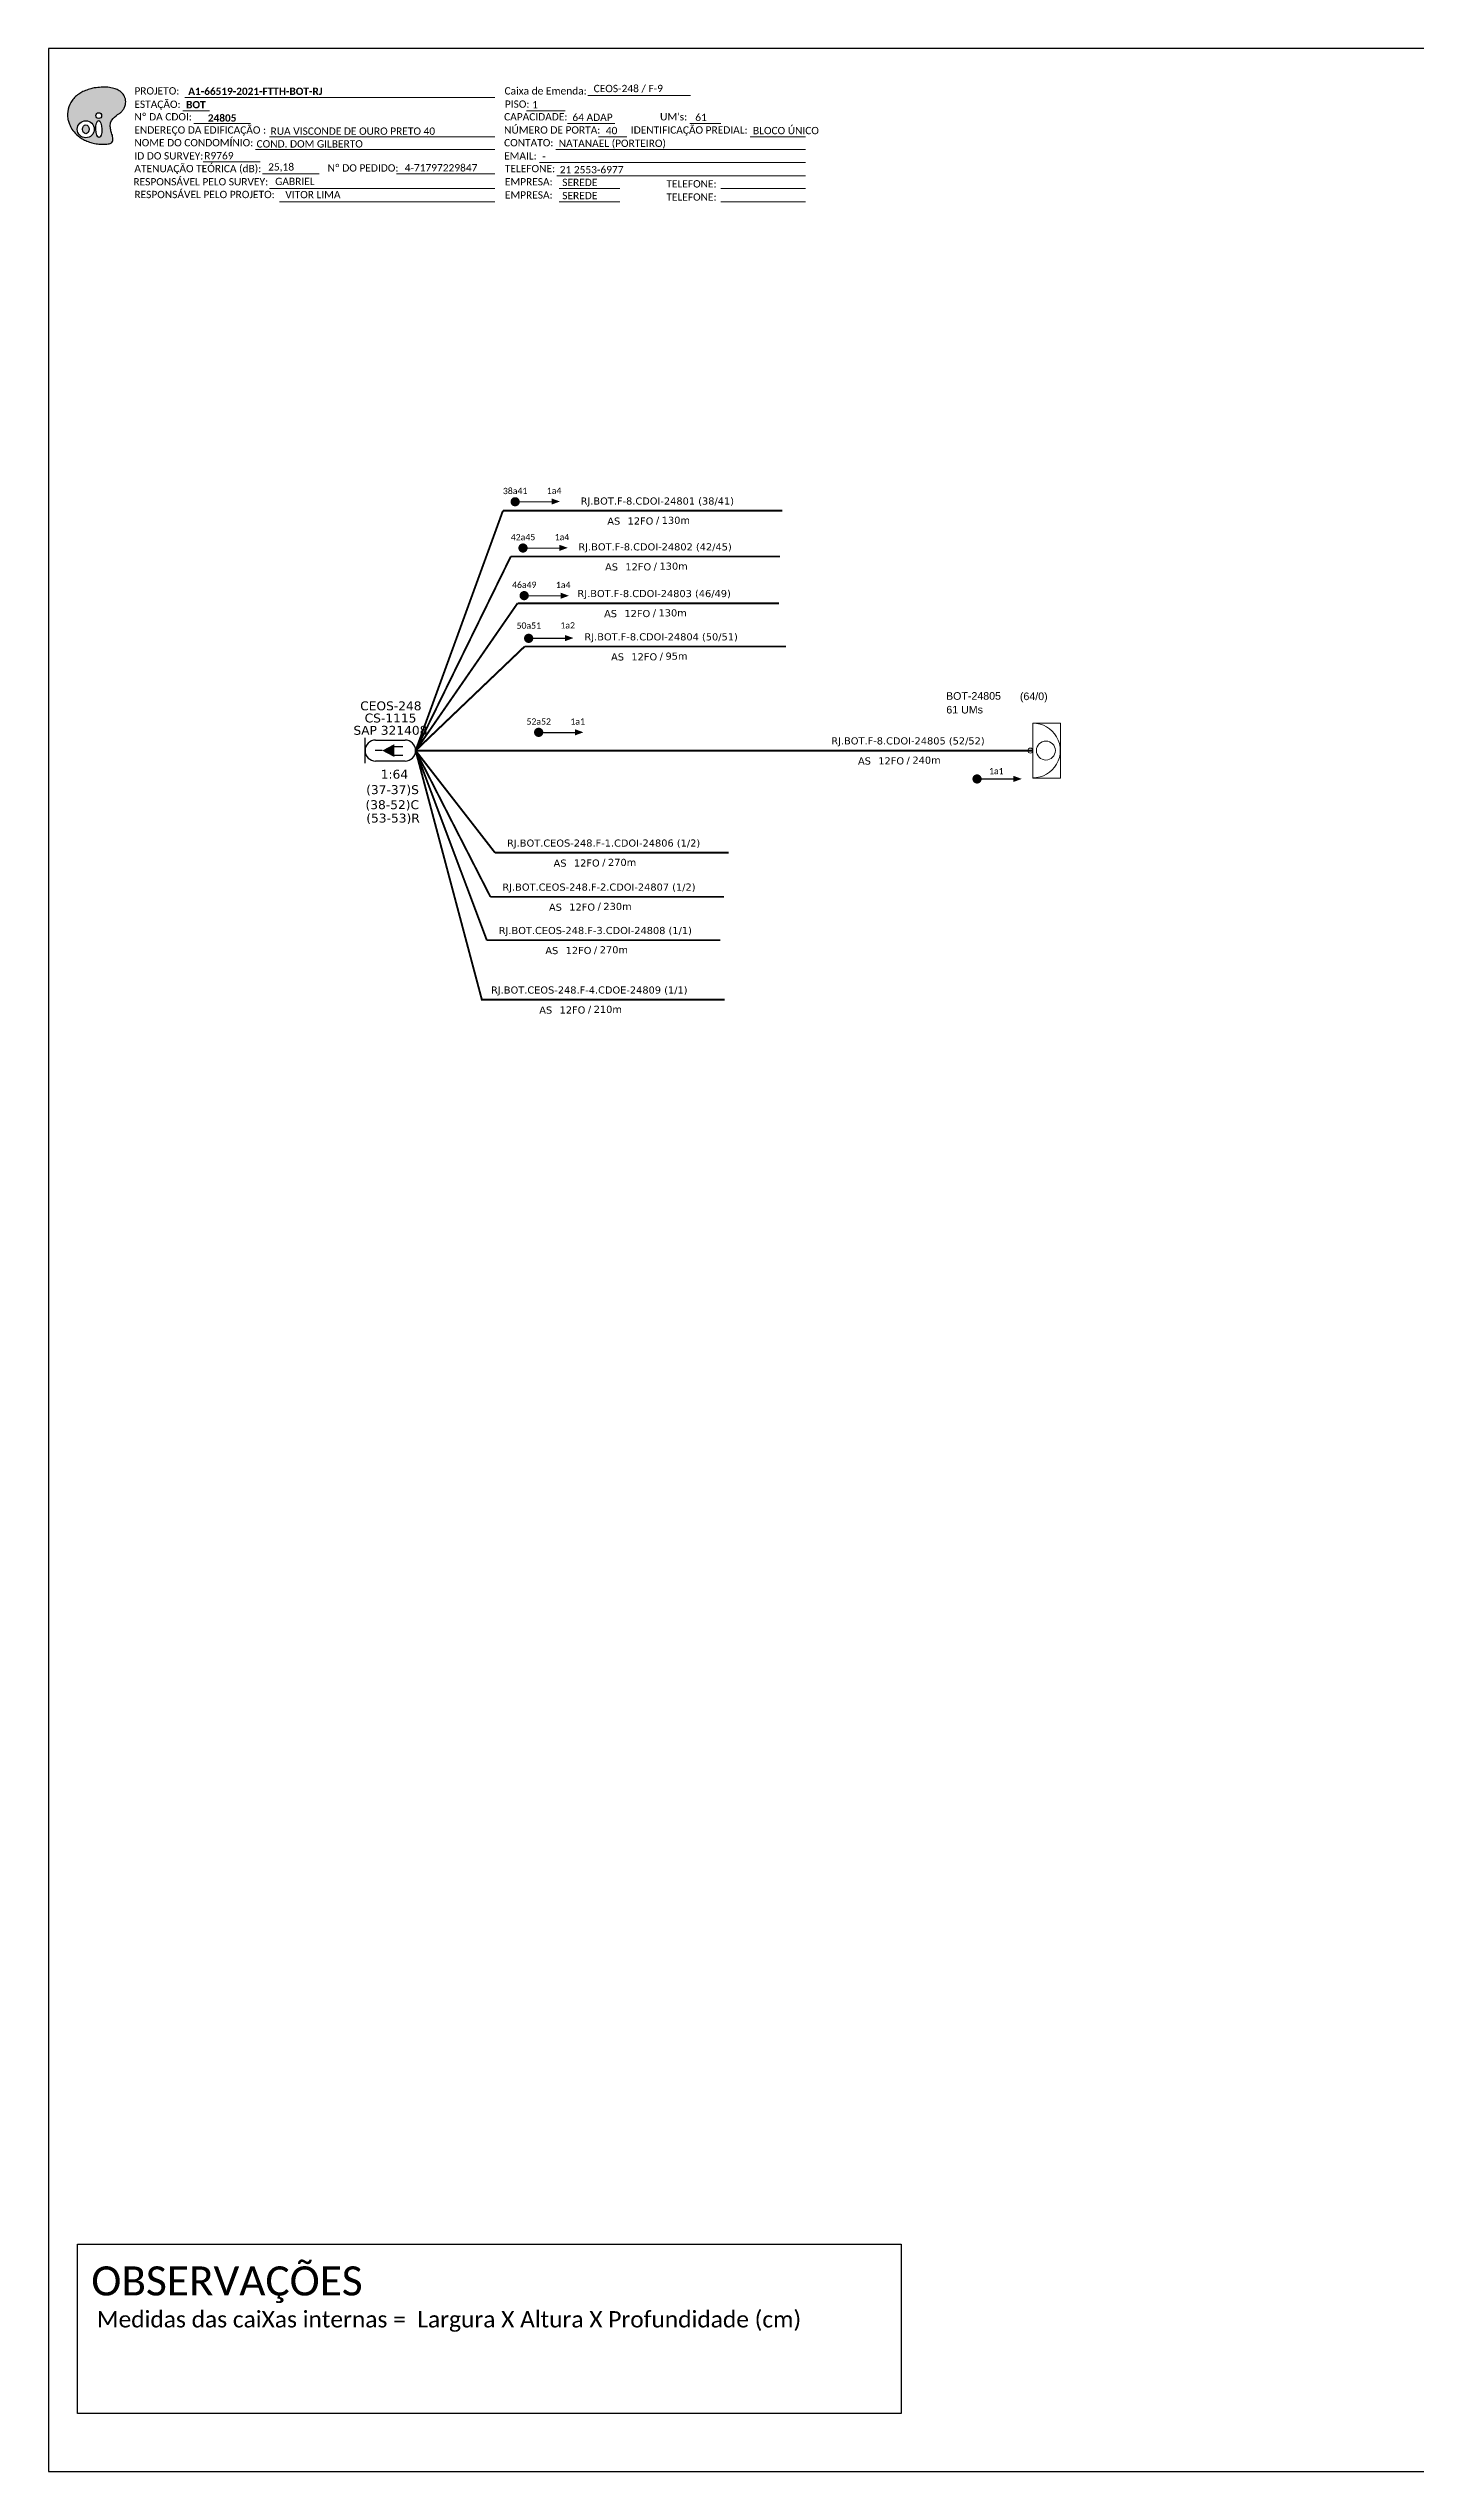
# Model space of a CAD drawing. Extents: x -89 to 749, y 705 to 1299.
# Drawn here: x -89 to 246, y 705 to 1299 of the extents above; entities that cross this region are included whole.
import ezdxf
from ezdxf.enums import TextEntityAlignment as Align

# ---------------------------------------------------------------- set-up
doc = ezdxf.new("R2010")
doc.units = 0
doc.layers.add("20.0-LEGENDA DOS CDO'S", color=1, linetype='Continuous', lineweight=0)
doc.layers.add('40.1-ETIQUETAS', color=1, linetype='Continuous', lineweight=20)
for name, color, linetype in [('20.4-CEOS', 1, 'Continuous'), ('CAP a instalar', 1, 'Continuous'), ('SETA', 7, 'Continuous')]:
    doc.layers.add(name, color=color, linetype=linetype)
doc.styles.add('ARIAL', font='arial.ttf')
doc.styles.add('siredit', font='verdana.ttf')
doc.styles.get("Standard").update_dxf_attribs({"font": 'arial.ttf'})
doc.styles.add('WMF-Calibri0', font='calibri.ttf')
doc.styles.add('WMF-Calibri1', font='calibrib.ttf')
doc.linetypes.add('FENCELINE1', pattern='A,0.25,-0.1,[133,ltypeshp.shx,S=0.1,R=0,X=-0.1,Y=0],-0.1,1', length=1.45)

# ---------------------------------------------------------------- blocks, each defined once
blk = doc.blocks.new('OI')
h = blk.add_hatch(color=40)
edge = h.paths.add_edge_path()
edge.add_spline(control_points=[(4.35, -0.67), (3.92, -0.99), (3.26, -1.5), (2.81, -2.59), (2.9, -3.5), (3.06, -4.27), (3.31, -4.85), (3.37, -5.39), (3.4, -5.88), (3.2, -6.4), (2.54, -6.61), (1.65, -6.63), (0.55, -6.67), (-0.56, -6.42), (-1.61, -6.14), (-2.77, -5.61), (-3.92, -4.77), (-4.89, -3.7), (-5.34, -2.65), (-5.6, -1.94), (-5.85, -0.96), (-5.71, 0.47), (-5.1, 2.02), (-4.14, 3.02), (-3.3, 3.61), (-2.37, 4.16), (-1.36, 4.44), (-0.56, 4.7), (0.79, 4.85), (2.24, 4.97), (3.79, 4.57), (4.67, 4.21), (5.44, 3.65), (5.76, 2.99), (6.03, 2.21), (6.01, 1.46), (5.72, 0.64), (5.31, 0.08), (4.88, -0.38), (4.51, -0.55), (4.35, -0.67)], knot_values=[0, 0, 0, 0, 1.60434, 2.417191, 3.427595, 4.282808, 4.776746, 5.304182, 5.888771, 6.258406, 6.858137, 7.79129, 8.986195, 10.124242, 11.187857, 12.242908, 13.953784, 15.414161, 16.515391, 17.349188, 17.675853, 19.552021, 21.515531, 22.568638, 23.63245, 24.621084, 25.782718, 26.745347, 27.142653, 29.870543, 31.004649, 31.921532, 32.709589, 33.801391, 34.042471, 35.192333, 35.971461, 36.628871, 37.254359, 37.836911, 37.836911, 37.836911, 37.836911], degree=3, periodic=0)
h.paths.add_polyline_path([(1.13, -0.87, -1), (-0.04, -0.87, -1)], flags=16)
edge = h.paths.add_edge_path(flags=16)
edge.add_ellipse((0.56, -3.59), major_axis=(-0.02, 1.71), ratio=0.361305, start_angle=0, end_angle=360)
h.paths.add_polyline_path([(-0.36, -3.62, -1), (-3.8, -3.62, -1)], flags=16)
edge = h.paths.add_edge_path(flags=0)
edge.add_ellipse((-2.08, -3.62), major_axis=(0, 0.885), ratio=0.758294, start_angle=0, end_angle=360)
at = {"color": 40}
for centre, radius in [((-2.08, -3.62), 1.72), ((0.54, -0.87), 0.587)]:
    blk.add_circle(centre, radius, dxfattribs=at)
blk.add_ellipse((-2.08, -3.62), major_axis=(0, 0.885), ratio=0.758294, start_param=-3.141592653589792, end_param=3.141592653589792, dxfattribs=at)
blk.add_ellipse((0.56, -3.59), major_axis=(-0.02, 1.71), ratio=0.361305, dxfattribs=at)
at = {"color": 40, "start_tangent": (-0.800898, -0.598801), "end_tangent": (-0.800898, -0.598801)}
blk.add_spline([(4.35, -0.67), (3.2, -1.78), (2.9, -2.54), (2.92, -3.55), (3.12, -4.38), (3.28, -4.85), (3.37, -5.37), (3.35, -5.95), (3.2, -6.29), (2.66, -6.55), (1.73, -6.63), (0.54, -6.62), (-0.58, -6.41), (-1.6, -6.11), (-2.56, -5.67), (-3.95, -4.67), (-4.89, -3.56), (-5.37, -2.56), (-5.64, -1.78), (-5.72, -1.46), (-5.63, 0.42), (-4.84, 2.22), (-4.13, 2.99), (-3.27, 3.62), (-2.4, 4.09), (-1.3, 4.47), (-0.37, 4.72), (0.02, 4.77), (2.75, 4.8), (3.85, 4.53), (4.69, 4.16), (5.31, 3.68), (5.85, 2.73), (5.93, 2.5), (5.94, 1.35), (5.67, 0.62), (5.29, 0.08), (4.84, -0.36), (4.35, -0.67)], degree=3, dxfattribs=at)
blk = doc.blocks.new('CARIMBO')
at = {"color": 7, "lineweight": 0}
for points in [[(35.66, -16.79), (111.64, -16.79)], [(134.48, -16.3), (159.61, -16.3)], [(35.15, -20.06), (41.7, -20.06)], [(37.81, -23.14), (51.75, -23.14)], [(119.43, -20.02), (128.92, -20.02)], [(129.48, -23.14), (141.1, -23.14)], [(159.42, -23.14), (167.09, -23.14)], [(52.97, -29.48), (111.64, -29.48)], [(56.38, -26.37), (111.64, -26.37)], [(126.6, -29.48), (187.83, -29.48)], [(137.07, -26.37), (144.01, -26.37)], [(174.24, -26.37), (187.8, -26.37)], [(40.13, -32.55), (54.07, -32.55)], [(54.67, -35.52), (68.61, -35.52)], [(122.56, -32.72), (187.83, -32.72)], [(56.38, -39.07), (111.64, -39.07)], [(126.84, -35.96), (187.83, -35.96)], [(127.45, -39.07), (142.25, -39.07)], [(167.06, -39.07), (187.83, -39.07)], [(58.87, -42.31), (111.64, -42.31)], [(127.45, -42.31), (142.25, -42.31)], [(167.06, -42.31), (187.83, -42.31)]]:
    blk.add_lwpolyline(points, dxfattribs=at)
at = {"color": 7, "xscale": 1.213923925163967, "yscale": 1.213923925163967, "zscale": 1.213923925163967, "rotation": 0.1532896023949059}
blk.add_blockref('OI', (13.86, -20.16), dxfattribs=at)
at = {"color": 7, "lineweight": 0, "style": 'WMF-Calibri0'}
for s, height, p in [('PROJETO:', 1.793, (23.26, -16.04)), ('ESTAÇÃO:', 1.793, (23.26, -19.32)), ('Caixa de Emenda:', 1.7927, (114.02, -16.04)), ('PISO:', 1.793, (114.09, -19.28)), ('ENDEREÇO DA EDIFICAÇÃO :', 1.7927, (23.26, -25.63)), ('Nº DA CDOI:', 1.7927, (23.26, -22.39)), ('CAPACIDADE:', 1.7927, (113.91, -22.39)), ('NÚMERO DE PORTA:', 1.7927, (113.91, -25.63)), ('IDENTIFICAÇÃO PREDIAL:', 1.7927, (144.99, -25.63)), ("UM's:", 1.793, (152.15, -22.39)), ('NOME DO CONDOMÍNIO:', 1.7927, (23.26, -28.74)), ('CONTATO:', 1.793, (113.91, -28.74)), ('ATENUAÇÃO TEÓRICA (dB):', 1.7927, (23.26, -35.09)), ('ID DO SURVEY:', 1.7927, (23.26, -31.97)), ('EMAIL:', 1.793, (113.91, -31.97)), ('TELEFONE:', 1.793, (114.09, -35.09)), ('RESPONSÁVEL PELO SURVEY:', 1.7927, (23.02, -38.32)), ('RESPONSÁVEL PELO PROJETO:', 1.7927, (23.26, -41.44)), ('EMPRESA:', 1.793, (114.09, -38.32)), ('EMPRESA:', 1.793, (114.09, -41.56)), ('TELEFONE:', 1.793, (153.7, -38.83)), ('TELEFONE:', 1.793, (153.7, -42.06))]:
    blk.add_text(s, height=height, dxfattribs=at).set_placement(p)
at = {"color": 7, "lineweight": 0, "flags": 8}
for tag, p, style in [('EST', (35.94, -19.41), 'WMF-Calibri1'), ('PROJ', (36.46, -16.13), 'WMF-Calibri1'), ('PISO_PTR', (120.78, -19.42), 'WMF-Calibri0'), ('CEOS-XX', (135.87, -15.46), 'WMF-Calibri0'), ('CAPAC.', (130.66, -22.52), 'WMF-Calibri0'), ("UC'S", (160.78, -22.54), 'WMF-Calibri0'), ('NOME_DO_COND.', (53.23, -29.02), 'WMF-Calibri0'), ('LOGRADOURO', (56.65, -25.91), 'WMF-Calibri0'), ('NOME_DO_CONTATO', (127.3, -28.89), 'WMF-Calibri0'), ('N°', (138.85, -25.77), 'WMF-Calibri0'), ('N°PREDIO', (174.94, -25.77), 'WMF-Calibri0'), ('_ID_', (40.39, -31.94), 'WMF-Calibri0'), ('O_POTEN', (56.06, -34.68), 'WMF-Calibri0'), ('EMAIL', (123.26, -32.12), 'WMF-Calibri0'), ('TELEFONE', (127.55, -35.36), 'WMF-Calibri0'), ('RES_SURVEY', (57.78, -38.23), 'WMF-Calibri0'), ('RES_PROJ', (60.27, -41.47), 'WMF-Calibri0'), ('EMP_RESP_SURVEY', (128.16, -38.47), 'WMF-Calibri0'), ('EMP_RESP_PROJ', (128.16, -41.71), 'WMF-Calibri0'), ('CONT_RESP_SURVEY', (167.76, -38.47), 'WMF-Calibri0'), ('CONT_RESP_PROJ', (167.76, -41.71), 'WMF-Calibri0')]:
    blk.add_attdef(tag, p, '', height=1.79, dxfattribs=dict(at, style=style))
at = {"color": 7, "lineweight": 0, "style": 'WMF-Calibri1', "flags": 8}
blk.add_attdef("N° CDO'S", text='', height=1.79, dxfattribs=at).set_placement((44.78, -22.68), align=Align.CENTER)
blk = doc.blocks.new('CEOS_RP_CT_DRT')
at = {"layer": '20.4-CEOS', "color": 0}
for p, q in [((-4.54, 1.19), (-1.19, 1.19)), ((-1.19, -1.19), (-4.54, -1.19))]:
    blk.add_line(p, q, dxfattribs=at)
for points in [[(-5.73, -1.43), (-5.73, 1.44)], [(-3.79, 0), (-4.59, 0)], [(-2.47, 0.48), (-1.45, 0.48)], [(-2.47, -0.52), (-1.45, -0.52)]]:
    blk.add_lwpolyline(points, dxfattribs=at)
blk.add_lwpolyline([(-3.79, 0, 0, 1.47, 0), (-2.41, 0, 1.47, 1.47, 0)], format="xyseb", dxfattribs=at)
for centre, start, end in [((-4.54, 0), 90, 270), ((-1.19, 0), 270, 90)]:
    blk.add_arc(centre, 1.19, start, end, dxfattribs=at)
at = {"layer": '20.4-CEOS', "color": 7, "style": 'siredit'}
for tag, p in [('Nº_DA_CEOS', (-2.86, 5.6)), ('LOCAL', (-2.86, 4.24)), ('SAP', (-2.86, 2.78)), ('RACIO_SPLITAGEM', (-2.86, -1.88)), ('FIBRAS_SPLITTER', (-2.86, -3.58)), ('FIBRAS_TOP_C', (-2.86, -5.08)), ('RESERVA_FINAIS', (-2.86, -6.39))]:
    blk.add_attdef(tag, text='', height=1.01, dxfattribs=at).set_placement(p, align=Align.TOP_CENTER)
blk = doc.blocks.new('ETIQUETA_RS5F')
at = {"layer": '40.1-ETIQUETAS', "color": 0, "style": 'siredit'}
blk.add_text('/', height=1.5, dxfattribs=at).set_placement((1.58, -1.95), align=Align.MIDDLE_RIGHT)
for tag, p in [('ETIQUETA_R_SECUNDARIA', (1.21, 2.1)), ('ETIQUETA_R_PRIMARIA', (1.21, 4.1)), ('F_ATIVAS/F_MORTAS', (1.14, -4.24))]:
    blk.add_attdef(tag, text='', height=1.5, dxfattribs=at).set_placement(p, align=Align.MIDDLE_CENTER)
for tag, p in [('TIPO_CABO', (-6.58, -2.12)), ('CAP_CABO', (0.4, -2.09))]:
    blk.add_attdef(tag, text='', height=1.5, dxfattribs=at).set_placement(p, align=Align.MIDDLE_RIGHT)
blk.add_attdef('METROS', text='', height=1.5, dxfattribs=at).set_placement((2.14, -1.95), align=Align.MIDDLE_LEFT)
for tag, p in [('FUSÃO_1', (0.85, -8.39)), ('FUSÃO_2', (0.85, -10.6)), ('FUSÃO_3', (0.85, -12.93)), ('FUSÃO_4', (0.85, -15.14)), ('FUSÃO_5', (0.85, -17.16))]:
    blk.add_attdef(tag, text='', height=1.5, dxfattribs=at).set_placement(p, align=Align.CENTER)
blk = doc.blocks.new('CDOE-TEXTO PADRÃO')
at = {"layer": "20.0-LEGENDA DOS CDO'S", "color": 0, "style": 'ARIAL'}
for tag, p in [('CDO_N', (0.49, 7.39)), ('CORDOALHA', (0.5, 4.33)), ('SAP', (0.51, 1.67)), ('SPLITER_1', (0.59, -0.91)), ('SPLITER_2', (0.6, -3.55)), ('(XX-XX_F)S', (0.54, -8.29)), ('(XX-XX_L)S', (0.55, -10.83)), ('UMS', (0.55, -13.15))]:
    blk.add_attdef(tag, p, '', height=1.7, rotation=0.118, dxfattribs=at)
blk.add_attdef('FIBRAS_UTILIZADAS', text='', height=1.7, rotation=0.118, dxfattribs=at).set_placement((19.77, 7.43), align=Align.CENTER)

msp = doc.modelspace()

# ---------------------------------------------------------------- linework, layer by layer
msp.add_lwpolyline([(-89.32, 705.02), (749.25, 705.02), (749.25, 1299.02), (-89.32, 1299.02), (-89.32, 705.02)])
at = {"color": 7, "lineweight": 0}
msp.add_lwpolyline([(-4.01, 1268.26), (20.14, 1268.26)], dxfattribs=at)
at = {"const_width": 1.13, "elevation": 2}
for points in [[(24.55, 1187.9, 1), (25.67, 1187.9, 1)], [(137.8, 1119.95, 1), (138.93, 1119.95, 1)]]:
    msp.add_lwpolyline(points, format="xyb", close=True, dxfattribs=at)
at = {"const_width": 1.13}
for points in [[(26.47, 1176.55, 1), (27.6, 1176.56, 1)], [(26.76, 1164.89, 1), (27.89, 1164.88, 1)], [(27.86, 1154.42, -1), (28.99, 1154.43, -1)], [(30.31, 1131.37, 1), (31.44, 1131.37, 1)]]:
    msp.add_lwpolyline(points, format="xyb", close=True, dxfattribs=at)
at = {"color": 7}
msp.add_lwpolyline([(-82.22, 760.79), (119.76, 760.79), (119.76, 719.23), (-82.22, 719.23)], close=True, dxfattribs=at)
at = {"layer": '40.1-ETIQUETAS', "color": 1}
msp.add_line((152.07, 1120.2, 2), (152.07, 1133.62, 2), dxfattribs=at)
at = {"layer": '40.1-ETIQUETAS', "color": 1, "elevation": 2}
msp.add_lwpolyline([(152.07, 1133.62), (158.79, 1133.62), (158.79, 1120.17), (152.07, 1120.17)], close=True, dxfattribs=at)
at = {"layer": '40.1-ETIQUETAS', "color": 1}
for centre, major_axis, start_param, end_param in [((152.07, 1126.91, 2), (-4.74, 4.74), 2.356194, 5.497787), ((155.25, 1126.91, 2), (1.64, 1.64), 3.926991, 10.210176)]:
    msp.add_ellipse(centre, major_axis=major_axis, ratio=1, start_param=start_param, end_param=end_param, dxfattribs=at)
at = {"layer": '40.1-ETIQUETAS', "color": 8}
msp.add_ellipse((151.45, 1126.91, 2), major_axis=(-0.439, 0.439), ratio=1, start_param=2.356194490191767, end_param=8.639379797371353, dxfattribs=at)
at = {"layer": 'CAP a instalar', "color": 8, "linetype": 'FENCELINE1', "ltscale": 7, "const_width": 0.467, "elevation": 2}
for points in [[(0.71, 1126.9), (22.12, 1185.71)], [(90.6, 1185.71), (22.12, 1185.71)], [(0.71, 1126.9), (24.04, 1174.47)], [(90.06, 1174.47), (24.04, 1174.47)], [(25.7, 1163.02), (0.71, 1126.9)], [(89.82, 1163.02), (25.7, 1163.02)], [(27.43, 1152.42), (0.71, 1126.9)], [(91.53, 1152.42), (27.43, 1152.42)], [(20.18, 1101.86), (0.71, 1126.9)], [(19.05, 1091.06), (0.71, 1126.9)], [(0.71, 1126.9), (18.16, 1080.43)], [(77.43, 1101.86), (20.18, 1101.86)], [(76.3, 1091.06), (19.05, 1091.06)], [(75.41, 1080.43), (18.16, 1080.43)]]:
    msp.add_lwpolyline(points, dxfattribs=at)
at = {"layer": 'CAP a instalar', "color": 1, "linetype": 'FENCELINE1', "ltscale": 7, "const_width": 0.467, "elevation": 2}
msp.add_lwpolyline([(152.07, 1126.91), (0.71, 1126.9)], dxfattribs=at)
at = {"layer": 'CAP a instalar', "color": 7, "linetype": 'FENCELINE1', "ltscale": 7, "const_width": 0.467, "elevation": 2}
msp.add_lwpolyline([(0.71, 1126.9), (16.95, 1065.84), (76.49, 1065.84)], dxfattribs=at)
at = {"layer": 'SETA', "elevation": 2}
for points in [[(25.11, 1187.9), (34.81, 1187.94)], [(138.36, 1119.95), (148.06, 1119.95)]]:
    msp.add_lwpolyline(points, dxfattribs=at)
at = {"layer": 'SETA'}
for points in [[(27.04, 1176.56), (36.73, 1176.59)], [(27.32, 1164.88), (37.02, 1164.85)], [(28.42, 1154.43), (38.12, 1154.49)], [(30.88, 1131.37), (40.57, 1131.37)]]:
    msp.add_lwpolyline(points, dxfattribs=at)
for points in [[(34.03, 1188.71, 2), (36.1, 1187.97, 2), (34.03, 1187.2, 2)], [(35.95, 1177.35), (38.02, 1176.61), (35.96, 1175.85)], [(36.24, 1165.62), (38.31, 1164.86), (36.24, 1164.11)], [(37.35, 1153.72), (39.41, 1154.49), (37.34, 1155.23)], [(39.79, 1132.13), (41.86, 1131.38), (39.79, 1130.63)], [(147.28, 1120.71, 2), (149.35, 1119.96, 2), (147.28, 1119.21, 2)]]:
    msp.add_solid(points, dxfattribs=at)

# ---------------------------------------------------------------- block references
ref = msp.add_blockref('CARIMBO', (-91.51, 1303.77))
ref.add_attrib('PROJ', 'A1-66519-2021-FTTH-BOT-RJ', (-55.05, 1287.63), dxfattribs={"color": 7, "lineweight": 0, "height": 1.7927, "style": 'WMF-Calibri1'})
ref.add_attrib('EST', 'BOT', (-55.57, 1284.35), dxfattribs={"color": 7, "lineweight": 0, "height": 1.793, "style": 'WMF-Calibri1'})
ref.add_attrib("N° CDO'S", '24805', dxfattribs={"color": 7, "lineweight": 0, "height": 1.793, "style": 'WMF-Calibri1'}).set_placement((-46.73, 1281.09), align=Align.CENTER)
ref.add_attrib('LOGRADOURO', 'RUA VISCONDE DE OURO PRETO 40', (-34.86, 1277.86), dxfattribs={"color": 7, "lineweight": 0, "height": 1.7927, "style": 'WMF-Calibri0'})
ref.add_attrib('NOME_DO_COND.', 'COND. DOM GILBERTO', (-38.28, 1274.74), dxfattribs={"color": 7, "lineweight": 0, "height": 1.7927, "style": 'WMF-Calibri0'})
ref.add_attrib('_ID_', 'R9769', (-51.11, 1271.83), dxfattribs={"color": 7, "lineweight": 0, "height": 1.793, "style": 'WMF-Calibri0'})
ref.add_attrib('O_POTEN', '25,18', (-35.45, 1269.09), dxfattribs={"color": 7, "lineweight": 0, "height": 1.793, "style": 'WMF-Calibri0'})
ref.add_attrib('RES_SURVEY', 'GABRIEL', (-33.73, 1265.54), dxfattribs={"color": 7, "lineweight": 0, "height": 1.793, "style": 'WMF-Calibri0'})
ref.add_attrib('RES_PROJ', 'VITOR LIMA', (-31.24, 1262.3), dxfattribs={"color": 7, "lineweight": 0, "height": 1.793, "style": 'WMF-Calibri0'})
ref.add_attrib('CEOS-XX', 'CEOS-248 / F-9', (44.36, 1288.31), dxfattribs={"color": 7, "lineweight": 0, "height": 1.7927, "style": 'WMF-Calibri0'})
ref.add_attrib('CAPAC.', '64 ADAP', (39.15, 1281.25), dxfattribs={"color": 7, "lineweight": 0, "height": 1.793, "style": 'WMF-Calibri0'})
ref.add_attrib("UC'S", '61', (69.27, 1281.23), dxfattribs={"color": 7, "lineweight": 0, "height": 1.793, "style": 'WMF-Calibri0'})
ref.add_attrib('PISO_PTR', '1', (29.28, 1284.34), dxfattribs={"color": 7, "lineweight": 0, "height": 1.79, "style": 'WMF-Calibri0'})
ref.add_attrib('N°', '40', (47.34, 1278), dxfattribs={"color": 7, "lineweight": 0, "height": 1.793, "style": 'WMF-Calibri0'})
ref.add_attrib('N°PREDIO', 'BLOCO ÚNICO', (83.43, 1278), dxfattribs={"color": 7, "lineweight": 0, "height": 1.7927, "style": 'WMF-Calibri0'})
ref.add_attrib('NOME_DO_CONTATO', 'NATANAEL (PORTEIRO)', (35.79, 1274.88), dxfattribs={"color": 7, "lineweight": 0, "height": 1.7927, "style": 'WMF-Calibri0'})
ref.add_attrib('EMAIL', '-', (31.75, 1271.65), dxfattribs={"color": 7, "lineweight": 0, "height": 1.79, "style": 'WMF-Calibri0'})
ref.add_attrib('TELEFONE', '21 2553-6977', (36.04, 1268.41), dxfattribs={"color": 7, "lineweight": 0, "height": 1.7927, "style": 'WMF-Calibri0'})
ref.add_attrib('EMP_RESP_SURVEY', 'SEREDE', (36.65, 1265.3), dxfattribs={"color": 7, "lineweight": 0, "height": 1.793, "style": 'WMF-Calibri0'})
ref.add_attrib('EMP_RESP_PROJ', 'SEREDE', (36.65, 1262.06), dxfattribs={"color": 7, "lineweight": 0, "height": 1.793, "style": 'WMF-Calibri0'})
at = {"layer": '20.4-CEOS', "color": 5}
ref = msp.add_blockref('CEOS_RP_CT_DRT', (0.71, 1126.9, 2), dxfattribs=dict(at, xscale=2.161665797233581, yscale=2.161665797233581, zscale=2.161665797233581))
ref.add_attrib('Nº_DA_CEOS', 'CEOS-248', dxfattribs={"color": 7, "height": 2.183, "style": 'siredit'}).set_placement((-5.36, 1138.96, 2), align=Align.TOP_CENTER)
ref.add_attrib('LOCAL', 'CS-1115', dxfattribs={"color": 7, "height": 2.183, "style": 'siredit'}).set_placement((-5.44, 1135.98, 2), align=Align.TOP_CENTER)
ref.add_attrib('SAP', 'SAP 321408', dxfattribs={"color": 7, "height": 2.183, "style": 'siredit'}).set_placement((-5.47, 1132.96, 2), align=Align.TOP_CENTER)
ref.add_attrib('RACIO_SPLITAGEM', '1:64', dxfattribs={"color": 7, "height": 2.183, "style": 'siredit'}).set_placement((-4.49, 1122.2, 2), align=Align.TOP_CENTER)
ref.add_attrib('FIBRAS_SPLITTER', '(37-37)S', dxfattribs={"color": 7, "height": 2.183, "style": 'siredit'}).set_placement((-4.95, 1118.42, 2), align=Align.TOP_CENTER)
ref.add_attrib('FIBRAS_TOP_C', '(38-52)C', dxfattribs={"color": 7, "height": 2.183, "style": 'siredit'}).set_placement((-5.02, 1114.73, 2), align=Align.TOP_CENTER)
ref.add_attrib('RESERVA_FINAIS', '(53-53)R', dxfattribs={"color": 7, "height": 2.183, "style": 'siredit'}).set_placement((-4.83, 1111.45, 2), align=Align.TOP_CENTER)
at = {"layer": '40.1-ETIQUETAS', "color": 8}
ref = msp.add_blockref('ETIQUETA_RS5F', (58.59, 1185.62, 2), dxfattribs=dict(at, xscale=1.16639998499977, yscale=1.16639998499977, zscale=1.16639998499977))
ref.add_attrib('ETIQUETA_R_SECUNDARIA', 'RJ.BOT.F-8.CDOI-24801 (38/41)', dxfattribs={"color": 0, "height": 1.7496, "style": 'siredit'}).set_placement((59.97, 1188.08, 2), align=Align.MIDDLE_CENTER)
ref.add_attrib('TIPO_CABO', 'AS', dxfattribs={"color": 0, "height": 1.75, "style": 'siredit'}).set_placement((50.87, 1183.16, 2), align=Align.MIDDLE_RIGHT)
ref.add_attrib('CAP_CABO', '12FO', dxfattribs={"color": 0, "height": 1.75, "style": 'siredit'}).set_placement((59.01, 1183.18, 2), align=Align.MIDDLE_RIGHT)
ref.add_attrib('METROS', '130m', dxfattribs={"color": 0, "height": 1.75, "style": 'siredit'}).set_placement((61.05, 1183.35, 2), align=Align.MIDDLE_LEFT)
ref = msp.add_blockref('ETIQUETA_RS5F', (58.04, 1174.39, 2), dxfattribs=dict(at, xscale=1.16639998499977, yscale=1.16639998499977, zscale=1.16639998499977))
ref.add_attrib('ETIQUETA_R_SECUNDARIA', 'RJ.BOT.F-8.CDOI-24802 (42/45)', dxfattribs={"color": 0, "height": 1.7496, "style": 'siredit'}).set_placement((59.42, 1176.85, 2), align=Align.MIDDLE_CENTER)
ref.add_attrib('TIPO_CABO', 'AS', dxfattribs={"color": 0, "height": 1.75, "style": 'siredit'}).set_placement((50.33, 1171.93, 2), align=Align.MIDDLE_RIGHT)
ref.add_attrib('CAP_CABO', '12FO', dxfattribs={"color": 0, "height": 1.75, "style": 'siredit'}).set_placement((58.47, 1171.95, 2), align=Align.MIDDLE_RIGHT)
ref.add_attrib('METROS', '130m', dxfattribs={"color": 0, "height": 1.75, "style": 'siredit'}).set_placement((60.51, 1172.11, 2), align=Align.MIDDLE_LEFT)
ref = msp.add_blockref('ETIQUETA_RS5F', (57.81, 1162.94, 2), dxfattribs=dict(at, xscale=1.16639998499977, yscale=1.16639998499977, zscale=1.16639998499977))
ref.add_attrib('ETIQUETA_R_SECUNDARIA', 'RJ.BOT.F-8.CDOI-24803 (46/49)', dxfattribs={"color": 0, "height": 1.7496, "style": 'siredit'}).set_placement((59.19, 1165.4, 2), align=Align.MIDDLE_CENTER)
ref.add_attrib('TIPO_CABO', 'AS', dxfattribs={"color": 0, "height": 1.75, "style": 'siredit'}).set_placement((50.09, 1160.48, 2), align=Align.MIDDLE_RIGHT)
ref.add_attrib('CAP_CABO', '12FO', dxfattribs={"color": 0, "height": 1.75, "style": 'siredit'}).set_placement((58.23, 1160.5, 2), align=Align.MIDDLE_RIGHT)
ref.add_attrib('METROS', '130m', dxfattribs={"color": 0, "height": 1.75, "style": 'siredit'}).set_placement((60.27, 1160.66, 2), align=Align.MIDDLE_LEFT)
ref = msp.add_blockref('ETIQUETA_RS5F', (59.52, 1152.34, 2), dxfattribs=dict(at, xscale=1.16639998499977, yscale=1.16639998499977, zscale=1.16639998499977))
ref.add_attrib('ETIQUETA_R_SECUNDARIA', 'RJ.BOT.F-8.CDOI-24804 (50/51)', dxfattribs={"color": 0, "height": 1.7496, "style": 'siredit'}).set_placement((60.9, 1154.79, 2), align=Align.MIDDLE_CENTER)
ref.add_attrib('TIPO_CABO', 'AS', dxfattribs={"color": 0, "height": 1.75, "style": 'siredit'}).set_placement((51.8, 1149.87, 2), align=Align.MIDDLE_RIGHT)
ref.add_attrib('CAP_CABO', '12FO', dxfattribs={"color": 0, "height": 1.75, "style": 'siredit'}).set_placement((59.94, 1149.89, 2), align=Align.MIDDLE_RIGHT)
ref.add_attrib('METROS', '95m', dxfattribs={"color": 0, "height": 1.75, "style": 'siredit'}).set_placement((61.98, 1150.06, 2), align=Align.MIDDLE_LEFT)
at = {"layer": '40.1-ETIQUETAS', "color": 1}
ref = msp.add_blockref('CDOE-TEXTO PADRÃO', (138.77, 1126.87, 2), dxfattribs=dict(at, xscale=1.09648293559315, yscale=1.09648293559315, zscale=1.09648293559315))
ref.add_attrib('CDO_N', 'BOT-24805', (130.77, 1139.35, 2), dxfattribs={"layer": "20.0-LEGENDA DOS CDO'S", "color": 0, "height": 1.864, "rotation": 0.11799, "style": 'ARIAL'})
ref.add_attrib('CORDOALHA', '61 UMs', (130.84, 1135.99, 2), dxfattribs={"layer": "20.0-LEGENDA DOS CDO'S", "color": 0, "height": 1.864, "rotation": 0.11799, "style": 'ARIAL'})
ref.add_attrib('FIBRAS_UTILIZADAS', '           (64/0)', dxfattribs={"layer": "20.0-LEGENDA DOS CDO'S", "color": 0, "height": 1.8639, "rotation": 0.11799, "style": 'ARIAL'}).set_placement((148.3, 1139.27, 2), align=Align.CENTER)
ref = msp.add_blockref('ETIQUETA_RS5F', (120.05, 1126.83, 2), dxfattribs=dict(at, xscale=1.16639998499977, yscale=1.16639998499977, zscale=1.16639998499977))
ref.add_attrib('ETIQUETA_R_SECUNDARIA', 'RJ.BOT.F-8.CDOI-24805 (52/52)', dxfattribs={"color": 0, "height": 1.7496, "style": 'siredit'}).set_placement((121.43, 1129.28, 2), align=Align.MIDDLE_CENTER)
ref.add_attrib('TIPO_CABO', 'AS', dxfattribs={"color": 0, "height": 1.75, "style": 'siredit'}).set_placement((112.34, 1124.36, 2), align=Align.MIDDLE_RIGHT)
ref.add_attrib('CAP_CABO', '12FO', dxfattribs={"color": 0, "height": 1.75, "style": 'siredit'}).set_placement((120.48, 1124.38, 2), align=Align.MIDDLE_RIGHT)
ref.add_attrib('METROS', '240m', dxfattribs={"color": 0, "height": 1.75, "style": 'siredit'}).set_placement((122.52, 1124.55, 2), align=Align.MIDDLE_LEFT)
at = {"layer": '40.1-ETIQUETAS', "color": 8}
ref = msp.add_blockref('ETIQUETA_RS5F', (45.42, 1101.78, 2), dxfattribs=dict(at, xscale=1.16639998499977, yscale=1.16639998499977, zscale=1.16639998499977))
ref.add_attrib('ETIQUETA_R_SECUNDARIA', 'RJ.BOT.CEOS-248.F-1.CDOI-24806 (1/2)', dxfattribs={"color": 0, "height": 1.7496, "style": 'siredit'}).set_placement((46.8, 1104.23, 2), align=Align.MIDDLE_CENTER)
ref.add_attrib('TIPO_CABO', 'AS', dxfattribs={"color": 0, "height": 1.75, "style": 'siredit'}).set_placement((37.7, 1099.31, 2), align=Align.MIDDLE_RIGHT)
ref.add_attrib('CAP_CABO', '12FO', dxfattribs={"color": 0, "height": 1.75, "style": 'siredit'}).set_placement((45.84, 1099.34, 2), align=Align.MIDDLE_RIGHT)
ref.add_attrib('METROS', '270m', dxfattribs={"color": 0, "height": 1.75, "style": 'siredit'}).set_placement((47.88, 1099.5, 2), align=Align.MIDDLE_LEFT)
ref = msp.add_blockref('ETIQUETA_RS5F', (44.28, 1090.98, 2), dxfattribs=dict(at, xscale=1.16639998499977, yscale=1.16639998499977, zscale=1.16639998499977))
ref.add_attrib('ETIQUETA_R_SECUNDARIA', 'RJ.BOT.CEOS-248.F-2.CDOI-24807 (1/2)', dxfattribs={"color": 0, "height": 1.7496, "style": 'siredit'}).set_placement((45.66, 1093.44, 2), align=Align.MIDDLE_CENTER)
ref.add_attrib('TIPO_CABO', 'AS', dxfattribs={"color": 0, "height": 1.75, "style": 'siredit'}).set_placement((36.57, 1088.51, 2), align=Align.MIDDLE_RIGHT)
ref.add_attrib('CAP_CABO', '12FO', dxfattribs={"color": 0, "height": 1.75, "style": 'siredit'}).set_placement((44.71, 1088.54, 2), align=Align.MIDDLE_RIGHT)
ref.add_attrib('METROS', '230m', dxfattribs={"color": 0, "height": 1.75, "style": 'siredit'}).set_placement((46.75, 1088.7, 2), align=Align.MIDDLE_LEFT)
ref = msp.add_blockref('ETIQUETA_RS5F', (43.39, 1080.35, 2), dxfattribs=dict(at, xscale=1.16639998499977, yscale=1.16639998499977, zscale=1.16639998499977))
ref.add_attrib('ETIQUETA_R_SECUNDARIA', 'RJ.BOT.CEOS-248.F-3.CDOI-24808 (1/1)', dxfattribs={"color": 0, "height": 1.7496, "style": 'siredit'}).set_placement((44.77, 1082.8, 2), align=Align.MIDDLE_CENTER)
ref.add_attrib('TIPO_CABO', 'AS', dxfattribs={"color": 0, "height": 1.75, "style": 'siredit'}).set_placement((35.68, 1077.88, 2), align=Align.MIDDLE_RIGHT)
ref.add_attrib('CAP_CABO', '12FO', dxfattribs={"color": 0, "height": 1.75, "style": 'siredit'}).set_placement((43.82, 1077.9, 2), align=Align.MIDDLE_RIGHT)
ref.add_attrib('METROS', '270m', dxfattribs={"color": 0, "height": 1.75, "style": 'siredit'}).set_placement((45.86, 1078.07, 2), align=Align.MIDDLE_LEFT)
at = {"layer": '40.1-ETIQUETAS', "color": 7}
ref = msp.add_blockref('ETIQUETA_RS5F', (41.91, 1065.75, 2), dxfattribs=dict(at, xscale=1.16639998499977, yscale=1.16639998499977, zscale=1.16639998499977))
ref.add_attrib('ETIQUETA_R_SECUNDARIA', 'RJ.BOT.CEOS-248.F-4.CDOE-24809 (1/1)', dxfattribs={"color": 0, "height": 1.7496, "style": 'siredit'}).set_placement((43.29, 1068.21, 2), align=Align.MIDDLE_CENTER)
ref.add_attrib('TIPO_CABO', 'AS', dxfattribs={"color": 0, "height": 1.75, "style": 'siredit'}).set_placement((34.19, 1063.29, 2), align=Align.MIDDLE_RIGHT)
ref.add_attrib('CAP_CABO', '12FO', dxfattribs={"color": 0, "height": 1.75, "style": 'siredit'}).set_placement((42.33, 1063.31, 2), align=Align.MIDDLE_RIGHT)
ref.add_attrib('METROS', '210m', dxfattribs={"color": 0, "height": 1.75, "style": 'siredit'}).set_placement((44.37, 1063.47, 2), align=Align.MIDDLE_LEFT)

# ---------------------------------------------------------------- texts
at = {"color": 7, "lineweight": 0, "style": 'WMF-Calibri0'}
msp.add_text('Nº DO PEDIDO:', height=1.7927, dxfattribs=at).set_placement((-20.88, 1268.84))
at = {"color": 7, "style": 'WMF-Calibri0'}
msp.add_text('OBSERVAÇÕES', height=7.1308, dxfattribs=at).set_placement((-78.81, 748.18))
at = {"char_height": 1.5342, "width": 28.6065, "attachment_point": 5}
for s, insert, rotation in [('\\C7;\\fCalibri|b0|i0|c0|p34;38a41', (25.11, 1190.55, 2), 0.4798), ('\\C7;\\fCalibri|b0|i0|c0|p34;1a4', (34.66, 1190.6, 2), 0.4798), ('\\C7;\\fCalibri|b0|i0|c0|p34;42a45', (27.04, 1179.21), 0.41471), ('\\C7;\\fCalibri|b0|i0|c0|p34;1a4', (36.59, 1179.24), 0.41471), ('\\C7;\\fCalibri|b0|i0|c0|p34;46a49', (27.35, 1167.54), 359.98882), ('\\C7;\\fCalibri|b0|i0|c0|p34;1a4', (36.89, 1167.5), 359.98882), ('\\C7;\\fCalibri|b0|i0|c0|p34;50a51', (28.46, 1157.53), 0.18969), ('\\C7;\\fCalibri|b0|i0|c0|p34;1a2', (38, 1157.6), 0.18969), ('\\C7;\\fCalibri|b0|i0|c0|p34;52a52', (30.89, 1134.02), 0.21011), ('\\C7;\\fCalibri|b0|i0|c0|p34;1a1', (40.44, 1134.02), 0.21011)]:
    msp.add_mtext(s, dxfattribs=dict(at, insert=insert, rotation=rotation))
at = {"insert": (143.09, 1121.88, 2), "char_height": 1.5342, "width": 28.6065, "attachment_point": 5}
msp.add_mtext('\\C7;\\fCalibri|b0|i0|c0|p34;1a1', dxfattribs=at)
at = {"color": 7, "insert": (-77.46, 744.34), "char_height": 4, "width": 658.8434, "attachment_point": 1, "style": 'WMF-Calibri0'}
msp.add_mtext('Medidas das caiXas internas =  Largura X Altura X Profundidade (cm)', dxfattribs=at)
at = {"color": 7, "lineweight": 0, "style": 'WMF-Calibri0', "flags": 8}
msp.add_attdef('4-71797229847', (-1.97, 1268.87), '', height=1.79, dxfattribs=at)

doc.saveas('drawing.dxf')
